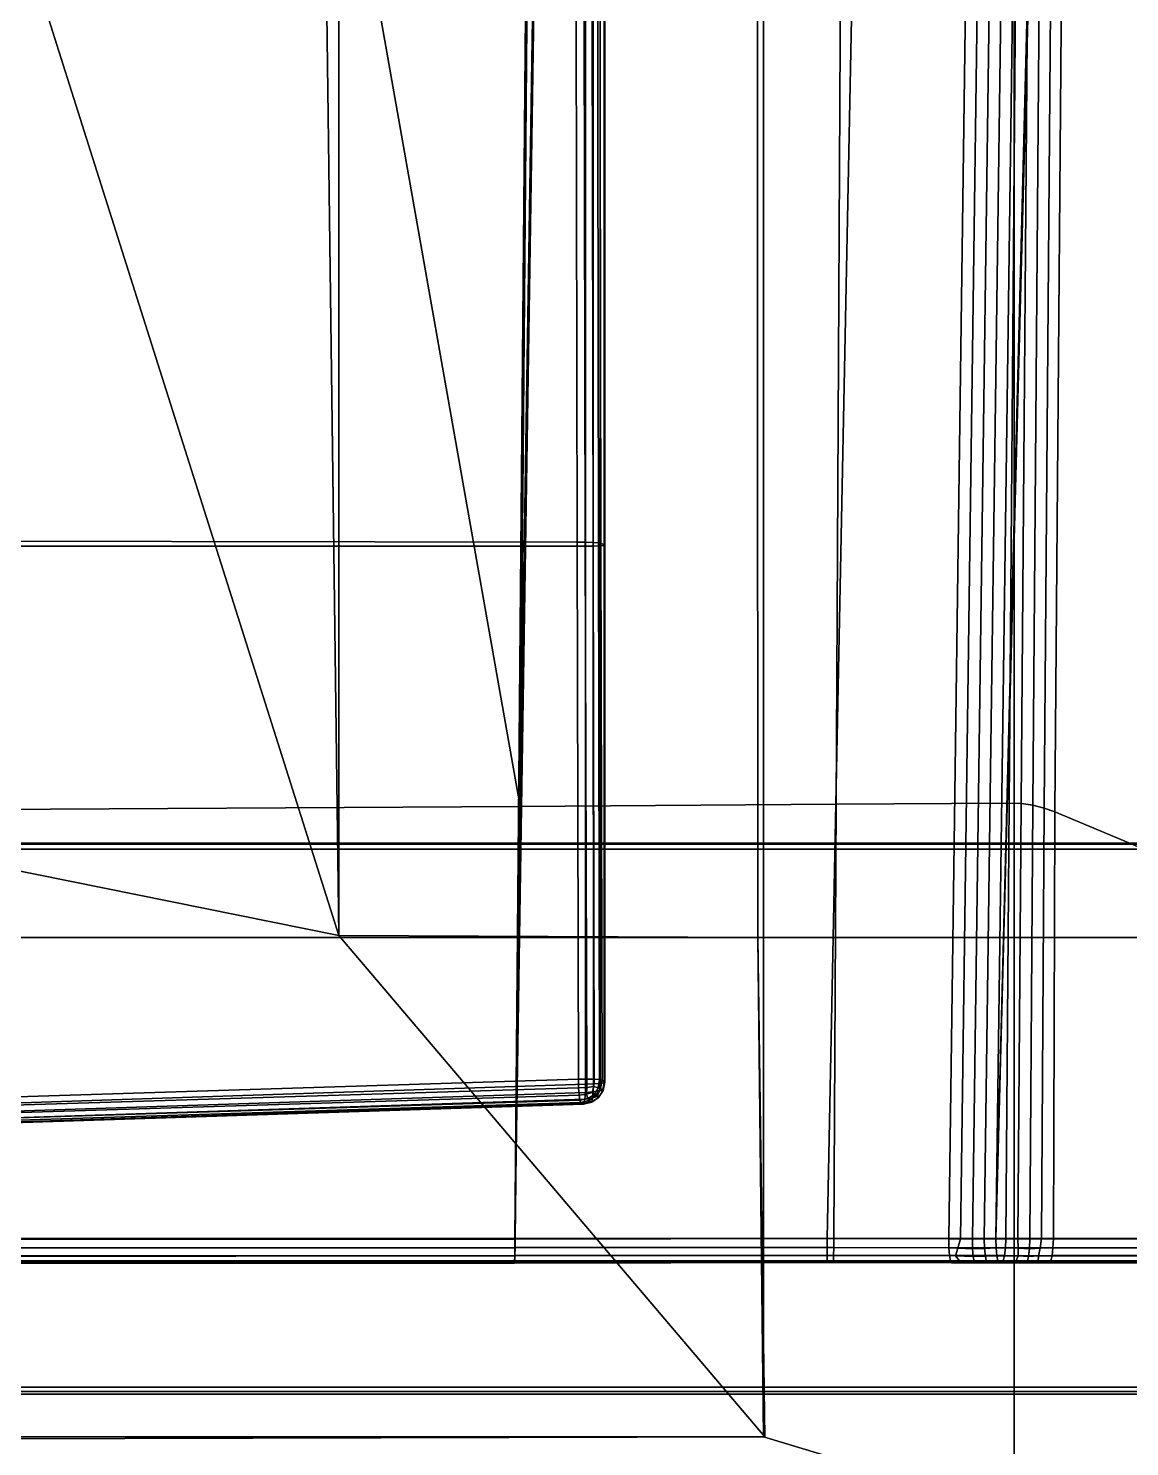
# Model space of a CAD drawing. Extents: x -11.8 to 11.8, y 0 to 23.8.
# Drawn here: x 7.483 to 9.78, y 4.457 to 7.417 of the extents above; entities that cross this region are included whole.
import ezdxf

# ---------------------------------------------------------------- set-up
doc = ezdxf.new("R2010")
doc.units = 0
doc.layers.add('SHP78CM5N_TRADECAD', color=251, linetype='CONTINUOUS')

msp = doc.modelspace()

# ---------------------------------------------------------------- linework, layer by layer
at = {"layer": 'SHP78CM5N_TRADECAD'}
for points in [[(9.5391, 4.3194, 33.0011), (9.0164, 4.4772, 33.0011), (9.0164, 21.874, 33.0011), (9.5391, 22.9691, 33.0011)], [(9.9902, 4.278, 32.9068), (9.5391, 4.3194, 33.0011), (9.5391, 22.9691, 33.0011), (10.0176, 22.9691, 32.9098)], [(7.92, 21.664, 33.3153), (8.13, 21.874, 33.1998), (8.13, 5.5233, 33.2927)], [(9.0043, 5.5195, 33.0972), (8.13, 5.5233, 33.2927), (8.13, 21.874, 33.1998), (8.996, 21.874, 33.0972)], [(9.0164, 4.4772, 33.0011), (9.0043, 5.5195, 33.0972), (8.996, 21.874, 33.0972), (9.0164, 21.874, 33.0011)], [(7.08, 20.669, 33.3321), (7.92, 21.664, 33.3153), (8.13, 5.5233, 33.2927), (6.5364, 10.5575, 33.8521)], [(7.2804, 12.7393, 33.8818), (7.2776, 19.8016, 33.8848), (8.6272, 19.7516, 33.737), (8.5088, 5.7928, 33.7334)], [(8.627, 19.7511, 32.9493), (7.3661, 19.801, 33.2468), (7.331, 4.8893, 33.0009), (8.4975, 4.8901, 32.9434)], [(9.1491, 4.8909, 32.9415), (9.4453, 19.7516, 32.9434), (8.7267, 19.7511, 32.9434), (8.4975, 4.8901, 32.9434)], [(8.7267, 19.7511, 32.9434), (8.627, 19.7511, 32.9493), (8.4975, 4.8901, 32.9434)], [(8.7269, 19.7516, 33.7334), (9.2409, 19.7516, 33.7334), (9.1675, 5.7975, 33.7316), (8.5088, 5.7928, 33.7334)], [(8.5088, 5.7928, 33.7334), (8.6272, 19.7516, 33.737), (8.7269, 19.7516, 33.7334)], [(9.4453, 19.7516, 32.9434), (9.1491, 4.8909, 32.9415), (9.4024, 4.8905, 32.949), (9.603, 19.7498, 32.9036)], [(9.1675, 5.7975, 33.7316), (9.2409, 19.7516, 33.7334), (9.6377, 19.75, 33.7144), (9.5289, 5.8, 33.7295)], [(9.4024, 4.8905, 32.949), (9.4272, 4.8906, 32.9465), (9.628, 19.7494, 32.9012), (9.603, 19.7498, 32.9036)], [(9.4272, 4.8906, 32.9465), (9.4519, 4.8906, 32.943), (9.6529, 19.7491, 32.8977), (9.628, 19.7494, 32.9012)], [(9.4519, 4.8906, 32.943), (9.4765, 4.8906, 32.9386), (9.6775, 19.749, 32.8933), (9.6529, 19.7491, 32.8977)], [(9.4765, 4.8906, 32.9386), (9.5009, 4.8906, 32.9333), (9.7019, 19.749, 32.888), (9.6775, 19.749, 32.8933)], [(9.5009, 4.8906, 32.9333), (9.8895, 4.8904, 32.842), (9.8795, 19.7645, 32.8485)], [(9.5009, 4.8906, 32.9333), (9.8795, 19.7645, 32.8485), (9.8904, 19.7478, 32.8411)], [(9.8904, 19.7478, 32.8411), (9.7019, 19.749, 32.888), (9.5009, 4.8906, 32.9333)], [(9.6377, 19.75, 33.7144), (9.6626, 19.7499, 33.7132), (9.5534, 5.7989, 33.7288), (9.5289, 5.8, 33.7295)], [(9.6626, 19.7499, 33.7132), (9.6874, 19.7498, 33.7108), (9.5777, 5.7954, 33.7269), (9.5534, 5.7989, 33.7288)], [(9.6874, 19.7498, 33.7108), (9.7121, 19.7497, 33.7072), (9.6014, 5.7895, 33.7238), (9.5777, 5.7954, 33.7269)], [(9.7121, 19.7497, 33.7072), (9.7365, 19.7496, 33.7026), (9.6242, 5.7813, 33.7197), (9.6014, 5.7895, 33.7238)], [(9.6242, 5.7813, 33.7197), (9.7365, 19.7496, 33.7026), (10.0749, 19.7485, 33.6266), (10.0836, 5.5886, 33.6232)], [(10.8391, 12.2355, 0.0397), (-11.8433, 14.8549, 0.0397), (-11.8433, 4.581, 0.0397), (10.8391, 4.581, 0.0397)], [(8.5088, 5.7928, 33.7334), (7.2831, 5.786, 33.8628), (7.2804, 12.7393, 33.8818)], [(4.0567, 6.3462, 33.5354), (1.2792, 11.1622, 34.2357), (6.5364, 10.5575, 33.8521), (8.13, 5.5233, 33.2927)], [(8.6231, 8.5323, 33.7444), (6.906, 8.5342, 33.9577), (6.935, 6.3468, 33.8617), (8.6273, 6.3445, 33.7386)], [(6.9254, 8.5276, 34.1678), (8.6453, 8.527, 33.9217), (8.645, 6.3357, 33.9067), (6.9502, 6.3357, 34.0719)], [(8.64, 8.5322, 33.7455), (8.6231, 8.5323, 33.7444), (8.6273, 6.3445, 33.7386), (8.6443, 6.3443, 33.7405)], [(8.6563, 8.5319, 33.7536), (8.64, 8.5322, 33.7455), (8.6443, 6.3443, 33.7405), (8.6605, 6.3438, 33.7493)], [(8.6453, 8.527, 33.9217), (8.6613, 8.527, 33.9163), (8.6611, 6.3358, 33.902), (8.645, 6.3357, 33.9067)], [(8.6682, 8.5314, 33.7675), (8.6563, 8.5319, 33.7536), (8.6605, 6.3438, 33.7493), (8.672, 6.343, 33.7637)], [(8.6613, 8.527, 33.9163), (8.6752, 8.5273, 33.9042), (8.6753, 6.3364, 33.8905), (8.6611, 6.3358, 33.902)], [(8.6733, 8.5309, 33.7835), (8.6682, 8.5314, 33.7675), (8.672, 6.343, 33.7637), (8.6769, 6.3421, 33.7801)], [(8.6851, 6.338, 33.8577), (8.6842, 8.5283, 33.8707), (8.6733, 8.5309, 33.7835), (8.6769, 6.3421, 33.7801)], [(8.6752, 8.5273, 33.9042), (8.6832, 8.5278, 33.8877), (8.6837, 6.3372, 33.8744), (8.6753, 6.3364, 33.8905)], [(8.6832, 8.5278, 33.8877), (8.6842, 8.5283, 33.8707), (8.6851, 6.338, 33.8577), (8.6837, 6.3372, 33.8744)], [(4.0567, 6.3462, 33.5354), (8.13, 5.5233, 33.2927), (9.0186, 4.4772, 33.0601), (4.4797, 4.4657, 33.1108)], [(8.6273, 6.3445, 33.7386), (6.935, 6.3468, 33.8617), (6.9499, 5.1712, 33.835), (8.6299, 5.2235, 33.7381)], [(6.9502, 6.3357, 34.0719), (8.645, 6.3357, 33.9067), (8.645, 5.213, 33.8902), (6.9628, 5.1575, 33.9895)], [(8.6299, 5.2235, 33.7381), (8.6475, 5.2238, 33.7402), (8.6443, 6.3443, 33.7405), (8.6273, 6.3445, 33.7386)], [(8.6475, 5.2238, 33.7402), (8.6631, 5.2236, 33.7488), (8.6605, 6.3438, 33.7493), (8.6443, 6.3443, 33.7405)], [(8.6618, 5.2138, 33.885), (8.645, 5.213, 33.8902), (8.645, 6.3357, 33.9067), (8.6611, 6.3358, 33.902)], [(8.6631, 5.2236, 33.7488), (8.6743, 5.2229, 33.7625), (8.672, 6.343, 33.7637), (8.6605, 6.3438, 33.7493)], [(8.6754, 5.215, 33.8738), (8.6618, 5.2138, 33.885), (8.6611, 6.3358, 33.902), (8.6753, 6.3364, 33.8905)], [(8.6743, 5.2229, 33.7625), (8.6794, 5.2219, 33.7795), (8.6769, 6.3421, 33.7801), (8.672, 6.343, 33.7637)], [(8.6836, 5.2163, 33.8583), (8.6754, 5.215, 33.8738), (8.6753, 6.3364, 33.8905), (8.6837, 6.3372, 33.8744)], [(8.6852, 5.2177, 33.8408), (8.6851, 6.338, 33.8577), (8.6769, 6.3421, 33.7801), (8.6794, 5.2219, 33.7795)], [(8.6852, 5.2177, 33.8408), (8.6836, 5.2163, 33.8583), (8.6837, 6.3372, 33.8744), (8.6851, 6.338, 33.8577)], [(8.5088, 5.7928, 33.7334), (8.498, 4.8909, 33.7334), (7.2834, 4.8909, 33.7965), (7.2831, 5.786, 33.8628)], [(9.1675, 5.7975, 33.7316), (9.1627, 4.8909, 33.7315), (8.498, 4.8909, 33.7334), (8.5088, 5.7928, 33.7334)], [(9.1627, 4.8909, 33.7315), (9.1675, 5.7975, 33.7316), (9.5289, 5.8, 33.7295), (9.5218, 4.8909, 33.7305)], [(9.5467, 4.8909, 33.7297), (9.5218, 4.8909, 33.7305), (9.5289, 5.8, 33.7295), (9.5534, 5.7989, 33.7288)], [(9.5715, 4.8909, 33.7277), (9.5467, 4.8909, 33.7297), (9.5534, 5.7989, 33.7288), (9.5777, 5.7954, 33.7269)], [(9.5962, 4.8909, 33.7245), (9.5715, 4.8909, 33.7277), (9.5777, 5.7954, 33.7269), (9.6014, 5.7895, 33.7238)], [(9.6208, 4.8909, 33.72), (9.5962, 4.8909, 33.7245), (9.6014, 5.7895, 33.7238), (9.6242, 5.7813, 33.7197)], [(9.6208, 4.8909, 33.72), (9.6242, 5.7813, 33.7197), (10.0836, 5.5886, 33.6232), (10.0787, 4.8909, 33.6256)], [(-10.9122, 5.7163, 4.9527), (11.7095, 5.7163, 4.9527), (11.7095, 4.5661, 3.7945), (-11.8433, 4.5661, 3.7945)], [(-10.9122, 5.7143, 5.1084), (10.8391, 5.7144, 5.1122), (11.7095, 5.7163, 4.9527), (-10.9122, 5.7163, 4.9527)], [(10.8391, 5.704, 6.001), (10.8391, 5.7144, 5.1122), (-10.9122, 5.7143, 5.1084), (-10.9122, 5.704, 6.001)], [(10.8391, 5.5195, 6.3166), (10.8391, 5.704, 6.001), (-10.9122, 5.704, 6.001), (-10.9122, 5.5195, 6.3166)], [(10.8391, 3.9269, 6.3166), (10.8391, 5.5195, 6.3166), (-10.9122, 5.5195, 6.3166), (-10.9122, 3.9269, 6.3166)], [(9.0043, 5.5195, 33.0972), (9.0186, 4.4772, 33.0601), (8.13, 5.5233, 33.2927)], [(9.0164, 4.4772, 33.0011), (9.0186, 4.4772, 33.0601), (9.0043, 5.5195, 33.0972)], [(8.6303, 5.2058, 33.7412), (8.6299, 5.2235, 33.7381), (6.9499, 5.1712, 33.835), (6.9503, 5.1541, 33.8377)], [(8.645, 5.213, 33.8902), (8.6446, 5.1961, 33.8858), (6.9628, 5.1413, 33.9852), (6.9628, 5.1575, 33.9895)], [(8.6475, 5.2238, 33.7402), (8.6299, 5.2235, 33.7381), (8.6303, 5.2058, 33.7412), (8.6475, 5.2065, 33.7433)], [(8.6446, 5.1961, 33.8858), (8.645, 5.213, 33.8902), (8.6618, 5.2138, 33.885), (8.6611, 5.1973, 33.8811)], [(8.662, 5.2081, 33.75), (8.6631, 5.2236, 33.7488), (8.6475, 5.2238, 33.7402), (8.6475, 5.2065, 33.7433)], [(8.6611, 5.1973, 33.8811), (8.6618, 5.2138, 33.885), (8.6754, 5.215, 33.8738), (8.674, 5.1998, 33.8724)], [(8.671, 5.2058, 33.7631), (8.6743, 5.2229, 33.7625), (8.6631, 5.2236, 33.7488), (8.662, 5.2081, 33.75)], [(8.676, 5.2043, 33.7796), (8.6794, 5.2219, 33.7795), (8.6743, 5.2229, 33.7625), (8.671, 5.2058, 33.7631)], [(8.674, 5.1998, 33.8724), (8.6754, 5.215, 33.8738), (8.6836, 5.2163, 33.8583), (8.6802, 5.1994, 33.8578)], [(8.6819, 5.2003, 33.8407), (8.6852, 5.2177, 33.8408), (8.6794, 5.2219, 33.7795), (8.676, 5.2043, 33.7796)], [(8.6836, 5.2163, 33.8583), (8.6852, 5.2177, 33.8408), (8.6819, 5.2003, 33.8407), (8.6802, 5.1994, 33.8578)], [(8.6313, 5.1904, 33.7505), (8.6303, 5.2058, 33.7412), (6.9503, 5.1541, 33.8377), (6.9514, 5.1381, 33.8472)], [(8.6327, 5.1796, 33.7647), (8.6313, 5.1904, 33.7505), (6.9514, 5.1381, 33.8472), (6.9528, 5.1269, 33.862)], [(8.6344, 5.1749, 33.782), (8.6327, 5.1796, 33.7647), (6.9528, 5.1269, 33.862), (6.9542, 5.1222, 33.8787)], [(8.6436, 5.1823, 33.8752), (8.6421, 5.1737, 33.86), (6.9609, 5.1183, 33.9582), (6.9621, 5.127, 33.9741)], [(8.6446, 5.1961, 33.8858), (8.6436, 5.1823, 33.8752), (6.9621, 5.127, 33.9741), (6.9628, 5.1413, 33.9852)], [(8.6475, 5.2065, 33.7433), (8.6303, 5.2058, 33.7412), (8.6313, 5.1904, 33.7505), (8.6466, 5.1921, 33.7508)], [(8.6466, 5.1921, 33.7508), (8.6313, 5.1904, 33.7505), (8.6327, 5.1796, 33.7647), (8.6496, 5.1835, 33.7642)], [(8.6327, 5.1796, 33.7647), (8.6344, 5.1749, 33.782), (8.6518, 5.179, 33.781), (8.6496, 5.1835, 33.7642)], [(8.659, 5.1775, 33.8587), (8.6421, 5.1737, 33.86), (8.6436, 5.1823, 33.8752), (8.6588, 5.1841, 33.873)], [(8.6588, 5.1841, 33.873), (8.6436, 5.1823, 33.8752), (8.6446, 5.1961, 33.8858), (8.6611, 5.1973, 33.8811)], [(8.6587, 5.196, 33.7538), (8.662, 5.2081, 33.75), (8.6475, 5.2065, 33.7433), (8.6466, 5.1921, 33.7508)], [(8.6587, 5.196, 33.7538), (8.6466, 5.1921, 33.7508), (8.6496, 5.1835, 33.7642), (8.6636, 5.1916, 33.7651)], [(8.6496, 5.1835, 33.7642), (8.6518, 5.179, 33.781), (8.6663, 5.1893, 33.7802), (8.6636, 5.1916, 33.7651)], [(8.6577, 5.1754, 33.8418), (8.6722, 5.1855, 33.8411), (8.6663, 5.1893, 33.7802), (8.6518, 5.179, 33.781)], [(8.6725, 5.1856, 33.8564), (8.6722, 5.1855, 33.8411), (8.6577, 5.1754, 33.8418), (8.659, 5.1775, 33.8587)], [(8.6587, 5.196, 33.7538), (8.6636, 5.1916, 33.7651), (8.671, 5.2058, 33.7631), (8.662, 5.2081, 33.75)], [(8.67, 5.1883, 33.8687), (8.6588, 5.1841, 33.873), (8.6611, 5.1973, 33.8811), (8.674, 5.1998, 33.8724)], [(8.67, 5.1883, 33.8687), (8.6725, 5.1856, 33.8564), (8.659, 5.1775, 33.8587), (8.6588, 5.1841, 33.873)], [(8.6636, 5.1916, 33.7651), (8.6663, 5.1893, 33.7802), (8.676, 5.2043, 33.7796), (8.671, 5.2058, 33.7631)], [(8.6722, 5.1855, 33.8411), (8.6819, 5.2003, 33.8407), (8.676, 5.2043, 33.7796), (8.6663, 5.1893, 33.7802)], [(8.67, 5.1883, 33.8687), (8.674, 5.1998, 33.8724), (8.6802, 5.1994, 33.8578), (8.6725, 5.1856, 33.8564)], [(8.6802, 5.1994, 33.8578), (8.6819, 5.2003, 33.8407), (8.6722, 5.1855, 33.8411), (8.6725, 5.1856, 33.8564)], [(6.9595, 5.1166, 33.9417), (8.6404, 5.1716, 33.8428), (8.6344, 5.1749, 33.782), (6.9542, 5.1222, 33.8787)], [(8.6421, 5.1737, 33.86), (8.6404, 5.1716, 33.8428), (6.9595, 5.1166, 33.9417), (6.9609, 5.1183, 33.9582)], [(8.6404, 5.1716, 33.8428), (8.6577, 5.1754, 33.8418), (8.6518, 5.179, 33.781), (8.6344, 5.1749, 33.782)], [(8.6577, 5.1754, 33.8418), (8.6404, 5.1716, 33.8428), (8.6421, 5.1737, 33.86), (8.659, 5.1775, 33.8587)], [(7.3023, 4.8721, 33.7907), (7.2834, 4.8909, 33.7965), (8.498, 4.8909, 33.7334), (8.4978, 4.8725, 33.7299)], [(7.331, 4.8893, 33.0009), (7.3319, 4.8709, 33.0042), (8.4973, 4.8717, 32.9469), (8.4975, 4.8901, 32.9434)], [(8.4975, 4.8901, 32.9434), (8.4973, 4.8717, 32.9469), (9.1488, 4.8725, 32.945), (9.1491, 4.8909, 32.9415)], [(8.4978, 4.8725, 33.7299), (8.498, 4.8909, 33.7334), (9.1627, 4.8909, 33.7315), (9.1626, 4.8725, 33.728)], [(9.1491, 4.8909, 32.9415), (9.1488, 4.8725, 32.945), (9.4026, 4.8718, 32.9512), (9.4024, 4.8905, 32.949)], [(9.1626, 4.8725, 33.728), (9.1627, 4.8909, 33.7315), (9.5218, 4.8909, 33.7305), (9.521, 4.8718, 33.7267)], [(9.4272, 4.8906, 32.9465), (9.4024, 4.8905, 32.949), (9.4026, 4.8718, 32.9512), (9.4215, 4.871, 32.9497)], [(9.4522, 4.8698, 32.9464), (9.4519, 4.8906, 32.943), (9.4272, 4.8906, 32.9465), (9.4215, 4.871, 32.9497)], [(9.4772, 4.8707, 32.942), (9.4765, 4.8906, 32.9386), (9.4519, 4.8906, 32.943), (9.4522, 4.8698, 32.9464)], [(9.5012, 4.8715, 32.9372), (9.5009, 4.8906, 32.9333), (9.4765, 4.8906, 32.9386), (9.4772, 4.8707, 32.942)], [(9.5009, 4.8906, 32.9333), (9.5012, 4.8715, 32.9372), (9.8903, 4.872, 32.8455), (9.8895, 4.8904, 32.842)], [(9.521, 4.8718, 33.7267), (9.5218, 4.8909, 33.7305), (9.5467, 4.8909, 33.7297), (9.5477, 4.8709, 33.7259)], [(9.5477, 4.8709, 33.7259), (9.5467, 4.8909, 33.7297), (9.5715, 4.8909, 33.7277), (9.5709, 4.8699, 33.7244)], [(9.5709, 4.8699, 33.7244), (9.5715, 4.8909, 33.7277), (9.5962, 4.8909, 33.7245), (9.5936, 4.8709, 33.7211)], [(9.5962, 4.8909, 33.7245), (9.6208, 4.8909, 33.72), (9.62, 4.8718, 33.7163), (9.5936, 4.8709, 33.7211)], [(9.62, 4.8718, 33.7163), (9.6208, 4.8909, 33.72), (10.0787, 4.8909, 33.6256), (10.0777, 4.8725, 33.6223)], [(7.3191, 4.8553, 33.7777), (7.3023, 4.8721, 33.7907), (8.4978, 4.8725, 33.7299), (8.4976, 4.8556, 33.7188)], [(7.33, 4.8444, 33.7595), (7.3191, 4.8553, 33.7777), (8.4976, 4.8556, 33.7188), (8.4974, 4.8444, 33.7018)], [(7.3319, 4.8709, 33.0042), (7.3327, 4.8539, 33.0151), (8.4971, 4.8548, 32.958), (8.4973, 4.8717, 32.9469)], [(7.3327, 4.8539, 33.0151), (7.3333, 4.8428, 33.032), (8.4969, 4.8436, 32.975), (8.4971, 4.8548, 32.958)], [(8.4971, 4.8548, 32.958), (8.4969, 4.8436, 32.975), (9.1488, 4.8445, 32.9731), (9.1487, 4.8556, 32.9561)], [(8.4973, 4.8717, 32.9469), (8.4971, 4.8548, 32.958), (9.1487, 4.8556, 32.9561), (9.1488, 4.8725, 32.945)], [(8.4974, 4.8444, 33.7018), (8.4976, 4.8556, 33.7188), (9.1623, 4.8556, 33.7168), (9.1619, 4.8444, 33.6999)], [(8.4976, 4.8556, 33.7188), (8.4978, 4.8725, 33.7299), (9.1626, 4.8725, 33.728), (9.1623, 4.8556, 33.7168)], [(9.1488, 4.8725, 32.945), (9.1487, 4.8556, 32.9561), (9.4039, 4.8556, 32.9608), (9.4026, 4.8718, 32.9512)], [(9.1487, 4.8556, 32.9561), (9.1488, 4.8445, 32.9731), (9.406, 4.8446, 32.9761), (9.4039, 4.8556, 32.9608)], [(9.1619, 4.8444, 33.6999), (9.1623, 4.8556, 33.7168), (9.5191, 4.8556, 33.7158), (9.5164, 4.8447, 33.6996)], [(9.1623, 4.8556, 33.7168), (9.1626, 4.8725, 33.728), (9.521, 4.8718, 33.7267), (9.5191, 4.8556, 33.7158)], [(9.4215, 4.871, 32.9497), (9.4026, 4.8718, 32.9512), (9.4039, 4.8556, 32.9608), (9.4168, 4.8551, 32.9596)], [(9.4168, 4.8551, 32.9596), (9.4039, 4.8556, 32.9608), (9.406, 4.8446, 32.9761), (9.4249, 4.8446, 32.9747)], [(9.4534, 4.8538, 32.9559), (9.4522, 4.8698, 32.9464), (9.4215, 4.871, 32.9497), (9.4168, 4.8551, 32.9596)], [(9.4534, 4.8538, 32.9559), (9.4168, 4.8551, 32.9596), (9.4249, 4.8446, 32.9747), (9.4556, 4.8441, 32.9713)], [(9.4534, 4.8538, 32.9559), (9.479, 4.8546, 32.9518), (9.4772, 4.8707, 32.942), (9.4522, 4.8698, 32.9464)], [(9.4534, 4.8538, 32.9559), (9.4556, 4.8441, 32.9713), (9.4809, 4.8443, 32.968), (9.479, 4.8546, 32.9518)], [(9.479, 4.8546, 32.9518), (9.5027, 4.8553, 32.948), (9.5012, 4.8715, 32.9372), (9.4772, 4.8707, 32.942)], [(9.4809, 4.8443, 32.968), (9.5051, 4.8445, 32.9642), (9.5027, 4.8553, 32.948), (9.479, 4.8546, 32.9518)], [(9.5012, 4.8715, 32.9372), (9.5027, 4.8553, 32.948), (9.893, 4.855, 32.8563), (9.8903, 4.872, 32.8455)], [(9.5027, 4.8553, 32.948), (9.5051, 4.8445, 32.9642), (9.8969, 4.8439, 32.8728), (9.893, 4.855, 32.8563)], [(9.5434, 4.8446, 33.6997), (9.5164, 4.8447, 33.6996), (9.5191, 4.8556, 33.7158), (9.5477, 4.8549, 33.7154)], [(9.5477, 4.8549, 33.7154), (9.5191, 4.8556, 33.7158), (9.521, 4.8718, 33.7267), (9.5477, 4.8709, 33.7259)], [(9.5692, 4.854, 33.7148), (9.5667, 4.8443, 33.699), (9.5434, 4.8446, 33.6997), (9.5477, 4.8549, 33.7154)], [(9.5692, 4.854, 33.7148), (9.5477, 4.8549, 33.7154), (9.5477, 4.8709, 33.7259), (9.5709, 4.8699, 33.7244)], [(9.5692, 4.854, 33.7148), (9.59, 4.8549, 33.7111), (9.5894, 4.8446, 33.6951), (9.5667, 4.8443, 33.699)], [(9.5692, 4.854, 33.7148), (9.5709, 4.8699, 33.7244), (9.5936, 4.8709, 33.7211), (9.59, 4.8549, 33.7111)], [(9.59, 4.8549, 33.7111), (9.6183, 4.8556, 33.7056), (9.6158, 4.8447, 33.6896), (9.5894, 4.8446, 33.6951)], [(9.5936, 4.8709, 33.7211), (9.62, 4.8718, 33.7163), (9.6183, 4.8556, 33.7056), (9.59, 4.8549, 33.7111)], [(9.6158, 4.8447, 33.6896), (9.6183, 4.8556, 33.7056), (10.075, 4.8556, 33.6115), (10.0709, 4.8444, 33.5951)], [(9.6183, 4.8556, 33.7056), (9.62, 4.8718, 33.7163), (10.0777, 4.8725, 33.6223), (10.075, 4.8556, 33.6115)], [(7.3335, 4.8409, 33.7403), (7.33, 4.8444, 33.7595), (8.4974, 4.8444, 33.7018), (8.4974, 4.8409, 33.6834)], [(7.3333, 4.8428, 33.032), (7.3335, 4.8393, 33.0504), (8.4969, 4.8401, 32.9934), (8.4969, 4.8436, 32.975)], [(7.3335, 4.8409, 33.7403), (8.4974, 4.8409, 33.6834), (8.4969, 4.8401, 32.9934), (7.3335, 4.8393, 33.0504)], [(8.4969, 4.8436, 32.975), (8.4969, 4.8401, 32.9934), (9.149, 4.8409, 32.9915), (9.1488, 4.8445, 32.9731)], [(8.4974, 4.8409, 33.6834), (9.1615, 4.8409, 33.6815), (9.149, 4.8409, 32.9915), (8.4969, 4.8401, 32.9934)], [(8.4974, 4.8409, 33.6834), (8.4974, 4.8444, 33.7018), (9.1619, 4.8444, 33.6999), (9.1615, 4.8409, 33.6815)], [(9.1488, 4.8445, 32.9731), (9.149, 4.8409, 32.9915), (9.4085, 4.8407, 32.9946), (9.406, 4.8446, 32.9761)], [(9.1615, 4.8409, 33.6815), (9.5132, 4.8409, 33.6805), (9.4085, 4.8407, 32.9946), (9.149, 4.8409, 32.9915)], [(9.1615, 4.8409, 33.6815), (9.1619, 4.8444, 33.6999), (9.5164, 4.8447, 33.6996), (9.5132, 4.8409, 33.6805)], [(9.406, 4.8446, 32.9761), (9.4085, 4.8407, 32.9946), (9.4337, 4.8407, 32.9939), (9.4249, 4.8446, 32.9747)], [(9.5132, 4.8409, 33.6805), (9.5384, 4.8409, 33.68), (9.4337, 4.8407, 32.9939), (9.4085, 4.8407, 32.9946)], [(9.4249, 4.8446, 32.9747), (9.4337, 4.8407, 32.9939), (9.4587, 4.8407, 32.9917), (9.4556, 4.8441, 32.9713)], [(9.5384, 4.8409, 33.68), (9.5635, 4.8409, 33.6782), (9.4587, 4.8407, 32.9917), (9.4337, 4.8407, 32.9939)], [(9.4556, 4.8441, 32.9713), (9.4587, 4.8407, 32.9917), (9.4835, 4.8407, 32.9881), (9.4809, 4.8443, 32.968)], [(9.5635, 4.8409, 33.6782), (9.5883, 4.8409, 33.6751), (9.4835, 4.8407, 32.9881), (9.4587, 4.8407, 32.9917)], [(9.4835, 4.8407, 32.9881), (9.508, 4.8407, 32.9832), (9.5051, 4.8445, 32.9642), (9.4809, 4.8443, 32.968)], [(9.5883, 4.8409, 33.6751), (9.6129, 4.8409, 33.6707), (9.508, 4.8407, 32.9832), (9.4835, 4.8407, 32.9881)], [(9.5051, 4.8445, 32.9642), (9.508, 4.8407, 32.9832), (9.9012, 4.8404, 32.8907), (9.8969, 4.8439, 32.8728)], [(9.6129, 4.8409, 33.6707), (10.0666, 4.8409, 33.5772), (9.9012, 4.8404, 32.8907), (9.508, 4.8407, 32.9832)], [(9.5384, 4.8409, 33.68), (9.5132, 4.8409, 33.6805), (9.5164, 4.8447, 33.6996), (9.5434, 4.8446, 33.6997)], [(9.5667, 4.8443, 33.699), (9.5635, 4.8409, 33.6782), (9.5384, 4.8409, 33.68), (9.5434, 4.8446, 33.6997)], [(9.5894, 4.8446, 33.6951), (9.5883, 4.8409, 33.6751), (9.5635, 4.8409, 33.6782), (9.5667, 4.8443, 33.699)], [(9.6158, 4.8447, 33.6896), (9.6129, 4.8409, 33.6707), (9.5883, 4.8409, 33.6751), (9.5894, 4.8446, 33.6951)], [(9.6129, 4.8409, 33.6707), (9.6158, 4.8447, 33.6896), (10.0709, 4.8444, 33.5951), (10.0666, 4.8409, 33.5772)], [(-11.8433, 4.581, 0.0397), (-11.8433, 3.9787, 0.0397), (11.8221, 3.9787, 0.0397), (10.8391, 4.581, 0.0397)], [(-11.8433, 4.5719, 3.3044), (-11.8433, 4.5661, 3.7945), (11.7095, 4.5661, 3.7945), (11.7095, 4.5719, 3.3044)], [(-11.8433, 3.9787, 3.3044), (-11.8433, 4.5719, 3.3044), (11.7095, 4.5719, 3.3044), (11.8221, 3.9787, 3.3044)], [(0.0053, 4.4771, 33.0011), (4.491, 4.4772, 33.0011), (8.1202, 3.9269, 33.0011), (0.0053, 3.9269, 33.0011)], [(9.0164, 4.4772, 33.0011), (4.491, 4.4772, 33.0011), (4.4797, 4.4657, 33.1108), (9.0186, 4.4772, 33.0601)], [(4.491, 4.4772, 33.0011), (9.5391, 4.0396, 33.0011), (9.5391, 3.9269, 33.0011), (8.1202, 3.9269, 33.0011)], [(9.0164, 4.4772, 33.0011), (9.5391, 4.3194, 33.0011), (9.5391, 4.0396, 33.0011), (4.491, 4.4772, 33.0011)]]:
    msp.add_3dface(points, dxfattribs=at)

doc.saveas('drawing.dxf')
